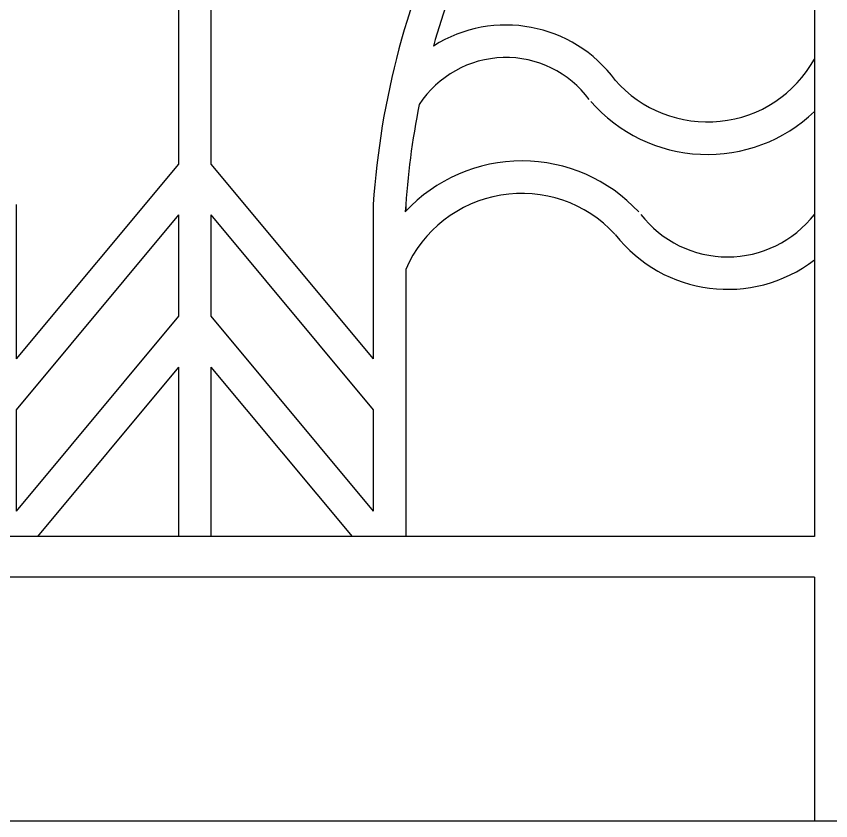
# Model space of a CAD drawing. Header units: metres. Extents: x 215 to 5262, y 2138 to 3422.
# Drawn here: x 2132 to 2634, y 2286 to 2782 of the extents above; entities that cross this region are included whole.
import ezdxf

# ---------------------------------------------------------------- set-up
doc = ezdxf.new("R2010")
doc.units = ezdxf.units.M
doc.layers.add('4', color=4, linetype='Continuous')
doc.layers.add('7', color=7, linetype='Continuous')

msp = doc.modelspace()

# ---------------------------------------------------------------- linework, layer by layer
at = {"layer": '4'}
for p, q in [((2623.53, 3011.16), (2623.53, 2461.16)), ((2623.53, 2461.16), (1859.62, 2461.16)), ((2623.53, 2436.16), (1859.62, 2436.16)), ((2623.53, 2436.16), (2623.53, 2286.16)), ((502.79, 2286.16), (5261.88, 2286.16))]:
    msp.add_line(p, q, dxfattribs=at)
at = {"layer": '7'}
for p, q in [((2231.58, 2997.26), (2231.58, 2690.5)), ((2251.58, 2997.26), (2251.58, 2690.5)), ((2231.58, 2690.5), (2131.58, 2570.5)), ((2251.58, 2690.5), (2351.58, 2570.5)), ((2131.58, 2665.61), (2131.58, 2570.5)), ((2351.58, 2665.61), (2351.58, 2570.5)), ((2371.58, 2665.61), (2371.58, 2661.45)), ((2231.58, 2659.26), (2131.58, 2539.26)), ((2231.58, 2659.26), (2231.58, 2596.78)), ((2251.58, 2659.26), (2251.58, 2596.78)), ((2251.58, 2659.26), (2351.58, 2539.26)), ((2371.58, 2625.66), (2371.58, 2461.16)), ((2231.58, 2596.78), (2131.58, 2476.78)), ((2251.58, 2596.78), (2351.58, 2476.78)), ((2231.58, 2565.53), (2144.59, 2461.16)), ((2231.58, 2565.53), (2231.58, 2461.16)), ((2251.58, 2565.53), (2251.58, 2461.16)), ((2251.58, 2565.53), (2338.56, 2461.16)), ((2131.58, 2539.26), (2131.58, 2476.78)), ((2351.58, 2539.26), (2351.58, 2476.78))]:
    msp.add_line(p, q, dxfattribs=at)
for centre, radius, start, end in [((2852, 2632.13), 501.55, 153.93, 176.17), ((2852, 2632.13), 481.55, 156.43, 164.2), ((2433.37, 2692.28), 83.87, 36.43, 122.23), ((2433.37, 2692.28), 63.87, 36.43, 146.75), ((2557.59, 2792.01), 75.55, 221.14, 330.79), ((2852, 2632.13), 481.55, 168.6, 176.54), ((2557.59, 2792.01), 95.55, 221.14, 313.64), ((2443.2, 2594.28), 98.2, 42.84, 137.04), ((2443.2, 2594.28), 78.2, 42.84, 156.34), ((2570, 2701.26), 67.87, 217.93, 322.07), ((2570, 2701.26), 87.87, 217.93, 307.53)]:
    msp.add_arc(centre, radius, start, end, dxfattribs=at)

doc.saveas('drawing.dxf')
